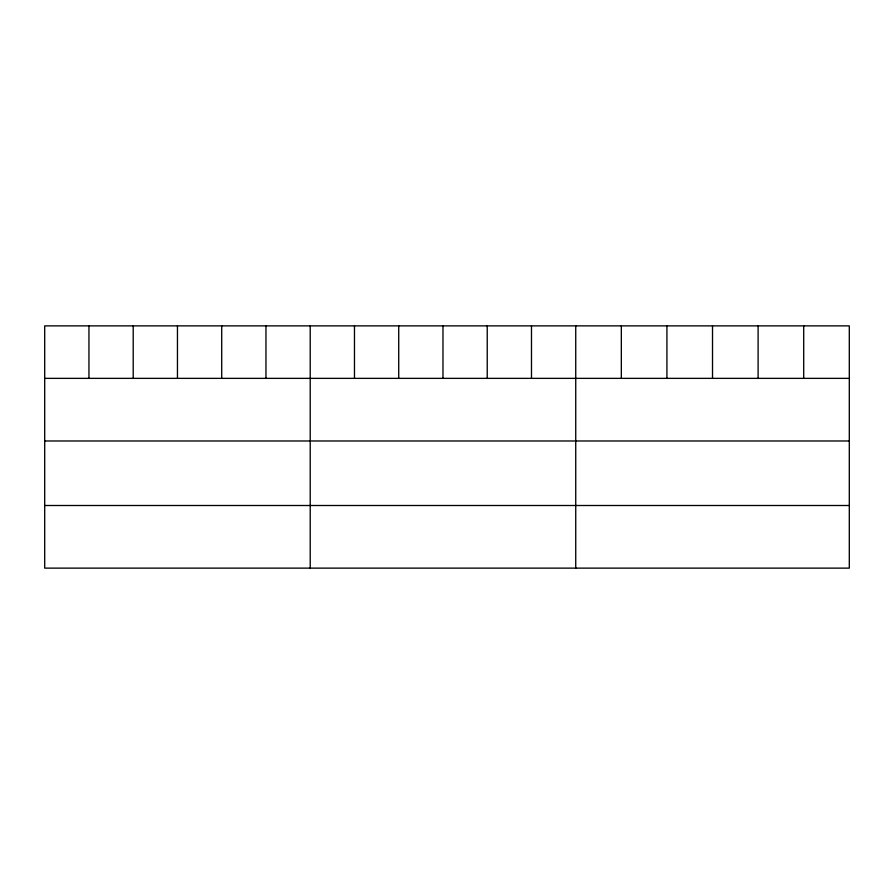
<?xml version="1.0" encoding="UTF-8"?>
<svg xmlns="http://www.w3.org/2000/svg" width="894" height="894" viewBox="0 0 894 894"><rect width="100%" height="100%" fill="white"/><g stroke="black" fill="none" stroke-linecap="round" stroke-linejoin="round"><path stroke-width="1.34" d="M849.3 378.363L849.3 568.126L44.7 568.126L44.7 325.874L849.3 325.874L849.3 378.363L44.7 378.363M44.7 440.977L849.3 440.977M44.7 505.501L849.3 505.501M803.706 325.874L803.706 378.363M758.112 325.874L758.112 378.363M712.518 325.874L712.518 378.363M666.924 325.874L666.924 378.363M621.33 325.874L621.33 378.363M575.736 325.874L575.736 568.126M531.483 325.874L531.483 378.363M487.23 325.874L487.23 378.363M442.977 325.874L442.977 378.363M398.724 325.874L398.724 378.363M354.471 325.874L354.471 378.363M310.218 325.874L310.218 568.126M265.965 325.874L265.965 378.363M221.712 325.874L221.712 378.363M177.459 325.874L177.459 378.363M133.206 325.874L133.206 378.363M88.953 325.874L88.953 378.363"/></g></svg>
